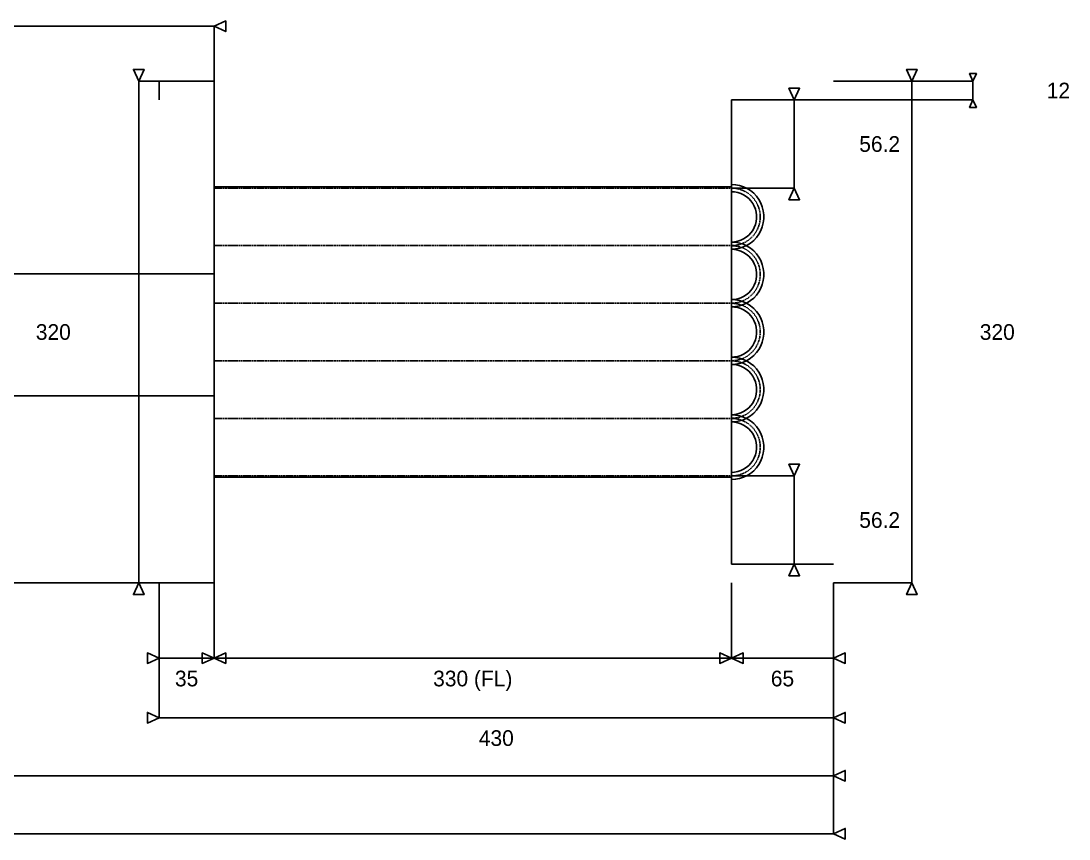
# Model space of a CAD drawing. Header units: millimetres. Extents: x 0 to 2030, y -1000001 to 1599.
# Drawn here: x 1355 to 2023, y 1032 to 1553 of the extents above; entities that cross this region are included whole.
import ezdxf
from ezdxf.enums import TextEntityAlignment as Align

# ---------------------------------------------------------------- set-up
doc = ezdxf.new("R2010")
doc.units = ezdxf.units.MM
doc.linetypes.add('DASHED', pattern=[0.5, 0.25, -0.25])
doc.layers.add('DRAWING', color=7, linetype='Continuous')
doc.layers.add('TEXT', color=7, linetype='Continuous')

msp = doc.modelspace()

# ---------------------------------------------------------------- linework, layer by layer
at = {"layer": 'DRAWING', "linetype": 'CONTINUOUS', "true_color": 0xff6a00}
for p, q in [((141, 1550), (1478, 1550)), ((1478, 1515), (1478, 1550)), ((1478, 1515), (1430, 1515)), ((1430, 1515), (1430, 1195)), ((1873, 1515), (1923, 1515)), ((1873, 1515), (1962, 1515)), ((1923, 1515), (1923, 1195)), ((1962, 1515), (1962, 1503)), ((1808, 1503), (1848, 1503)), ((1848, 1503), (1848, 1446.8)), ((1873, 1503), (1962, 1503)), ((1808, 1446.8), (1848, 1446.8)), ((1808, 1263.2), (1848, 1263.2)), ((1848, 1263.2), (1848, 1207)), ((1808, 1207), (1848, 1207)), ((1478, 1195), (1430, 1195)), ((1443, 1195), (1443, 1109)), ((1443, 1195), (1443, 1147)), ((1478, 1195), (1478, 1147)), ((1478, 1195), (1478, 1147)), ((1808, 1195), (1808, 1147)), ((1808, 1195), (1808, 1147)), ((1873, 1195), (1873, 1109)), ((1873, 1195), (1873, 1072)), ((1873, 1195), (1873, 1035)), ((1873, 1195), (1873, 1147)), ((1873, 1195), (1923, 1195)), ((1443, 1147), (1478, 1147)), ((1478, 1147), (1808, 1147)), ((1808, 1147), (1873, 1147)), ((1443, 1109), (1873, 1109)), ((298, 1072), (1873, 1072)), ((141, 1035), (1873, 1035))]:
    msp.add_line(p, q, dxfattribs=at)
at = {"layer": 'DRAWING', "linetype": 'CONTINUOUS', "true_color": 0x111111}
for p, q in [((1443, 1515), (1478, 1515)), ((1443, 1515), (1443, 1503)), ((1478, 1515), (1478, 1195)), ((1808, 1503), (1808, 1207)), ((1808, 1503), (1873, 1503)), ((1478, 1447.5), (1808, 1447.5)), ((1808, 1446.8), (1808, 1263.2)), ((320, 1392), (1478, 1392)), ((320, 1314.3), (1478, 1314.3)), ((1478, 1262.5), (1808, 1262.5)), ((1808, 1207), (1873, 1207)), ((298, 1195), (1478, 1195))]:
    msp.add_line(p, q, dxfattribs=at)
at = {"layer": 'DRAWING', "linetype": 'DASHED', "true_color": 0xff1a1a}
for p, q in [((1478, 1446.8), (1808, 1446.8)), ((1478, 1410.08), (1808, 1410.08)), ((1478, 1373.36), (1808, 1373.36)), ((1478, 1336.64), (1808, 1336.64)), ((1478, 1299.92), (1808, 1299.92)), ((1478, 1263.2), (1808, 1263.2))]:
    msp.add_line(p, q, dxfattribs=at)
at = {"layer": 'DRAWING', "linetype": 'CONTINUOUS', "true_color": 0xff6a00}
for points in [[(1478, 1550), (1485.5, 1553.38), (1485.5, 1546.62)], [(1430, 1515), (1426.62, 1522.5), (1433.38, 1522.5)], [(1923, 1515), (1919.62, 1522.5), (1926.38, 1522.5)], [(1962, 1515), (1959.84, 1519.8), (1964.16, 1519.8)], [(1848, 1503), (1844.62, 1510.5), (1851.38, 1510.5)], [(1962, 1503), (1964.16, 1498.2), (1959.84, 1498.2)], [(1848, 1446.8), (1851.38, 1439.3), (1844.62, 1439.3)], [(1848, 1263.2), (1844.62, 1270.7), (1851.38, 1270.7)], [(1848, 1207), (1851.38, 1199.5), (1844.62, 1199.5)], [(1430, 1195), (1433.38, 1187.5), (1426.62, 1187.5)], [(1923, 1195), (1926.38, 1187.5), (1919.62, 1187.5)], [(1443, 1147), (1435.5, 1143.62), (1435.5, 1150.38)], [(1478, 1147), (1470.5, 1143.62), (1470.5, 1150.38)], [(1478, 1147), (1485.5, 1150.38), (1485.5, 1143.62)], [(1808, 1147), (1800.5, 1143.62), (1800.5, 1150.38)], [(1808, 1147), (1815.5, 1150.38), (1815.5, 1143.62)], [(1873, 1147), (1880.5, 1150.38), (1880.5, 1143.62)], [(1443, 1109), (1435.5, 1105.62), (1435.5, 1112.38)], [(1873, 1109), (1880.5, 1112.38), (1880.5, 1105.62)], [(1873, 1072), (1880.5, 1075.38), (1880.5, 1068.62)], [(1873, 1035), (1880.5, 1038.38), (1880.5, 1031.62)]]:
    msp.add_lwpolyline(points, close=True, dxfattribs=at)
at = {"layer": 'DRAWING', "linetype": 'CONTINUOUS', "true_color": 0x111111}
for points in [[(1808, 1449.1), (1810.59, 1448.94), (1813.14, 1448.45), (1815.61, 1447.65), (1817.95, 1446.54), (1820.14, 1445.15), (1822.14, 1443.5), (1823.92, 1441.61), (1825.44, 1439.51), (1826.69, 1437.24), (1827.65, 1434.82), (1828.29, 1432.31), (1828.62, 1429.74), (1828.62, 1427.14), (1828.29, 1424.57), (1827.65, 1422.06), (1826.69, 1419.64), (1825.44, 1417.37), (1823.92, 1415.27), (1822.14, 1413.38), (1820.14, 1411.73), (1817.95, 1410.34), (1815.61, 1409.23), (1813.14, 1408.43), (1810.59, 1407.94), (1808, 1407.78)], [(1808, 1444.5), (1810.01, 1444.37), (1811.99, 1444), (1813.91, 1443.37), (1815.74, 1442.51), (1817.44, 1441.43), (1818.99, 1440.15), (1820.37, 1438.68), (1821.56, 1437.05), (1822.53, 1435.28), (1823.27, 1433.4), (1823.78, 1431.45), (1824.03, 1429.45), (1824.03, 1427.43), (1823.78, 1425.43), (1823.27, 1423.48), (1822.53, 1421.6), (1821.56, 1419.83), (1820.37, 1418.2), (1818.99, 1416.73), (1817.44, 1415.45), (1815.74, 1414.37), (1813.91, 1413.51), (1811.99, 1412.88), (1810.01, 1412.51), (1808, 1412.38)], [(1808, 1412.38), (1810.59, 1412.22), (1813.14, 1411.73), (1815.61, 1410.93), (1817.95, 1409.82), (1820.14, 1408.43), (1822.14, 1406.78), (1823.92, 1404.89), (1825.44, 1402.79), (1826.69, 1400.52), (1827.65, 1398.1), (1828.29, 1395.59), (1828.62, 1393.02), (1828.62, 1390.42), (1828.29, 1387.85), (1827.65, 1385.34), (1826.69, 1382.92), (1825.44, 1380.65), (1823.92, 1378.55), (1822.14, 1376.66), (1820.14, 1375.01), (1817.95, 1373.62), (1815.61, 1372.51), (1813.14, 1371.71), (1810.59, 1371.22), (1808, 1371.06)], [(1808, 1407.78), (1810.01, 1407.65), (1811.99, 1407.28), (1813.91, 1406.65), (1815.74, 1405.79), (1817.44, 1404.71), (1818.99, 1403.43), (1820.37, 1401.96), (1821.56, 1400.33), (1822.53, 1398.56), (1823.27, 1396.68), (1823.78, 1394.73), (1824.03, 1392.73), (1824.03, 1390.71), (1823.78, 1388.71), (1823.27, 1386.76), (1822.53, 1384.88), (1821.56, 1383.11), (1820.37, 1381.48), (1818.99, 1380.01), (1817.44, 1378.73), (1815.74, 1377.65), (1813.91, 1376.79), (1811.99, 1376.16), (1810.01, 1375.79), (1808, 1375.66)], [(1808, 1375.66), (1810.59, 1375.5), (1813.14, 1375.01), (1815.61, 1374.21), (1817.95, 1373.1), (1820.14, 1371.71), (1822.14, 1370.06), (1823.92, 1368.17), (1825.44, 1366.07), (1826.69, 1363.8), (1827.65, 1361.38), (1828.29, 1358.87), (1828.62, 1356.3), (1828.62, 1353.7), (1828.29, 1351.13), (1827.65, 1348.62), (1826.69, 1346.2), (1825.44, 1343.93), (1823.92, 1341.83), (1822.14, 1339.94), (1820.14, 1338.29), (1817.95, 1336.9), (1815.61, 1335.79), (1813.14, 1334.99), (1810.59, 1334.5), (1808, 1334.34)], [(1808, 1371.06), (1810.01, 1370.93), (1811.99, 1370.56), (1813.91, 1369.93), (1815.74, 1369.07), (1817.44, 1367.99), (1818.99, 1366.71), (1820.37, 1365.24), (1821.56, 1363.61), (1822.53, 1361.84), (1823.27, 1359.96), (1823.78, 1358.01), (1824.03, 1356.01), (1824.03, 1353.99), (1823.78, 1351.99), (1823.27, 1350.04), (1822.53, 1348.16), (1821.56, 1346.39), (1820.37, 1344.76), (1818.99, 1343.29), (1817.44, 1342.01), (1815.74, 1340.93), (1813.91, 1340.07), (1811.99, 1339.44), (1810.01, 1339.07), (1808, 1338.94)], [(1808, 1338.94), (1810.59, 1338.78), (1813.14, 1338.29), (1815.61, 1337.49), (1817.95, 1336.38), (1820.14, 1334.99), (1822.14, 1333.34), (1823.92, 1331.45), (1825.44, 1329.35), (1826.69, 1327.08), (1827.65, 1324.66), (1828.29, 1322.15), (1828.62, 1319.58), (1828.62, 1316.98), (1828.29, 1314.41), (1827.65, 1311.9), (1826.69, 1309.48), (1825.44, 1307.21), (1823.92, 1305.11), (1822.14, 1303.22), (1820.14, 1301.57), (1817.95, 1300.18), (1815.61, 1299.07), (1813.14, 1298.27), (1810.59, 1297.78), (1808, 1297.62)], [(1808, 1334.34), (1810.01, 1334.21), (1811.99, 1333.84), (1813.91, 1333.21), (1815.74, 1332.35), (1817.44, 1331.27), (1818.99, 1329.99), (1820.37, 1328.52), (1821.56, 1326.89), (1822.53, 1325.12), (1823.27, 1323.24), (1823.78, 1321.29), (1824.03, 1319.29), (1824.03, 1317.27), (1823.78, 1315.27), (1823.27, 1313.32), (1822.53, 1311.44), (1821.56, 1309.67), (1820.37, 1308.04), (1818.99, 1306.57), (1817.44, 1305.29), (1815.74, 1304.21), (1813.91, 1303.35), (1811.99, 1302.72), (1810.01, 1302.35), (1808, 1302.22)], [(1808, 1302.22), (1810.59, 1302.06), (1813.14, 1301.57), (1815.61, 1300.77), (1817.95, 1299.66), (1820.14, 1298.27), (1822.14, 1296.62), (1823.92, 1294.73), (1825.44, 1292.63), (1826.69, 1290.36), (1827.65, 1287.94), (1828.29, 1285.43), (1828.62, 1282.86), (1828.62, 1280.26), (1828.29, 1277.69), (1827.65, 1275.18), (1826.69, 1272.76), (1825.44, 1270.49), (1823.92, 1268.39), (1822.14, 1266.5), (1820.14, 1264.85), (1817.95, 1263.46), (1815.61, 1262.35), (1813.14, 1261.55), (1810.59, 1261.06), (1808, 1260.9)], [(1808, 1297.62), (1810.01, 1297.49), (1811.99, 1297.12), (1813.91, 1296.49), (1815.74, 1295.63), (1817.44, 1294.55), (1818.99, 1293.27), (1820.37, 1291.8), (1821.56, 1290.17), (1822.53, 1288.4), (1823.27, 1286.52), (1823.78, 1284.57), (1824.03, 1282.57), (1824.03, 1280.55), (1823.78, 1278.55), (1823.27, 1276.6), (1822.53, 1274.72), (1821.56, 1272.95), (1820.37, 1271.32), (1818.99, 1269.85), (1817.44, 1268.57), (1815.74, 1267.49), (1813.91, 1266.63), (1811.99, 1266), (1810.01, 1265.63), (1808, 1265.5)]]:
    msp.add_lwpolyline(points, dxfattribs=at)
at = {"layer": 'DRAWING', "linetype": 'DASHED', "true_color": 0xff1a1a}
for points in [[(1808, 1446.8), (1810.3, 1446.66), (1812.57, 1446.22), (1814.76, 1445.51), (1816.84, 1444.53), (1818.79, 1443.29), (1820.57, 1441.82), (1822.15, 1440.14), (1823.5, 1438.28), (1824.61, 1436.26), (1825.46, 1434.11), (1826.03, 1431.88), (1826.32, 1429.59), (1826.32, 1427.29), (1826.03, 1425), (1825.46, 1422.77), (1824.61, 1420.62), (1823.5, 1418.6), (1822.15, 1416.74), (1820.57, 1415.06), (1818.79, 1413.59), (1816.84, 1412.35), (1814.76, 1411.37), (1812.57, 1410.66), (1810.3, 1410.22), (1808, 1410.08)], [(1808, 1410.08), (1810.3, 1409.94), (1812.57, 1409.5), (1814.76, 1408.79), (1816.84, 1407.81), (1818.79, 1406.57), (1820.57, 1405.1), (1822.15, 1403.42), (1823.5, 1401.56), (1824.61, 1399.54), (1825.46, 1397.39), (1826.03, 1395.16), (1826.32, 1392.87), (1826.32, 1390.57), (1826.03, 1388.28), (1825.46, 1386.05), (1824.61, 1383.9), (1823.5, 1381.88), (1822.15, 1380.02), (1820.57, 1378.34), (1818.79, 1376.87), (1816.84, 1375.63), (1814.76, 1374.65), (1812.57, 1373.94), (1810.3, 1373.5), (1808, 1373.36)], [(1808, 1373.36), (1810.3, 1373.22), (1812.57, 1372.78), (1814.76, 1372.07), (1816.84, 1371.09), (1818.79, 1369.85), (1820.57, 1368.38), (1822.15, 1366.7), (1823.5, 1364.84), (1824.61, 1362.82), (1825.46, 1360.67), (1826.03, 1358.44), (1826.32, 1356.15), (1826.32, 1353.85), (1826.03, 1351.56), (1825.46, 1349.33), (1824.61, 1347.18), (1823.5, 1345.16), (1822.15, 1343.3), (1820.57, 1341.62), (1818.79, 1340.15), (1816.84, 1338.91), (1814.76, 1337.93), (1812.57, 1337.22), (1810.3, 1336.78), (1808, 1336.64)], [(1808, 1336.64), (1810.3, 1336.5), (1812.57, 1336.06), (1814.76, 1335.35), (1816.84, 1334.37), (1818.79, 1333.13), (1820.57, 1331.66), (1822.15, 1329.98), (1823.5, 1328.12), (1824.61, 1326.1), (1825.46, 1323.95), (1826.03, 1321.72), (1826.32, 1319.43), (1826.32, 1317.13), (1826.03, 1314.84), (1825.46, 1312.61), (1824.61, 1310.46), (1823.5, 1308.44), (1822.15, 1306.58), (1820.57, 1304.9), (1818.79, 1303.43), (1816.84, 1302.19), (1814.76, 1301.21), (1812.57, 1300.5), (1810.3, 1300.06), (1808, 1299.92)], [(1808, 1299.92), (1810.3, 1299.78), (1812.57, 1299.34), (1814.76, 1298.63), (1816.84, 1297.65), (1818.79, 1296.41), (1820.57, 1294.94), (1822.15, 1293.26), (1823.5, 1291.4), (1824.61, 1289.38), (1825.46, 1287.23), (1826.03, 1285), (1826.32, 1282.71), (1826.32, 1280.41), (1826.03, 1278.12), (1825.46, 1275.89), (1824.61, 1273.74), (1823.5, 1271.72), (1822.15, 1269.86), (1820.57, 1268.18), (1818.79, 1266.71), (1816.84, 1265.47), (1814.76, 1264.49), (1812.57, 1263.78), (1810.3, 1263.34), (1808, 1263.2)]]:
    msp.add_lwpolyline(points, dxfattribs=at)

# ---------------------------------------------------------------- texts
at = {"layer": 'TEXT', "true_color": 0xff6a00}
for s, p in [('12', (2016.5, 1509)), ('56.2', (1902.5, 1474.9)), ('320', (1375.5, 1355)), ('320', (1977.5, 1355)), ('56.2', (1902.5, 1235.1)), ('35', (1460.5, 1134)), ('330 (FL)', (1643, 1134)), ('65', (1840.5, 1134)), ('430', (1658, 1096))]:
    msp.add_text(s, height=10, dxfattribs=at).set_placement(p, align=Align.MIDDLE_CENTER)

doc.saveas('drawing.dxf')
